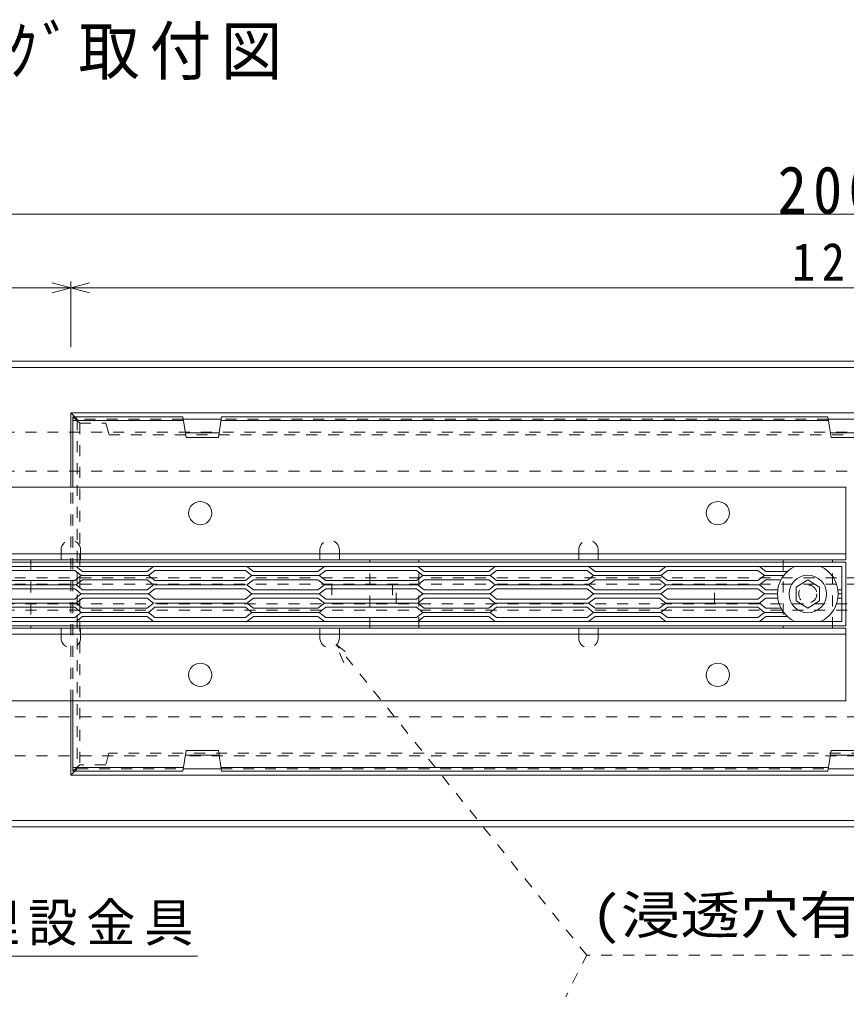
# Model space of a CAD drawing. Units: millimetres, scale not verified. Extents: x -2 to 7771, y -2 to 5790.
# Drawn here: x 1829 to 2468, y 2064 to 2813 of the extents above; entities that cross this region are included whole.
import ezdxf
from ezdxf.enums import TextEntityAlignment as Align

# ---------------------------------------------------------------- set-up
doc = ezdxf.new("R2010")
doc.units = ezdxf.units.MM
doc.header["$LTSCALE"] = 10
doc.linetypes.add('USER1', pattern=[1.693334, 0.846667, -0.846667])
for name, color, linetype, lineweight in [('0_2', 132, 'Continuous', 5), ('1', 132, 'Continuous', 5), ('3', 132, 'USER1', 5), ('5', 132, 'USER1', 5)]:
    doc.layers.add(name, color=color, linetype=linetype, lineweight=lineweight)
doc.styles.add('ＭＳ ゴシック', font='')
doc.styles.get('ＭＳ ゴシック').set_extended_font_data('MS Gothic')

msp = doc.modelspace()

# ---------------------------------------------------------------- linework, layer by layer
at = {"layer": '0_2'}
for p, q in [((3467.49, 2662.64), (1469.49, 2662.64)), ((1882.98, 2609.69), (1854, 2601.93)), ((1854, 2609.69), (1882.98, 2601.93)), ((1868.49, 2560), (1868.49, 2610.81)), ((1437.49, 2605.81), (3467.49, 2605.81)), ((3467.49, 2544.27), (1469.49, 2544.27)), ((1868.49, 2451.78), (1868.49, 2509.28)), ((1868.49, 2509.28), (3068.49, 2509.28)), ((1868.49, 2509.28), (1871.36, 2506.41)), ((1984.68, 2504.28), (1955.3, 2504.28)), ((2483.18, 2504.28), (2453.8, 2504.28)), ((2467.49, 2451.78), (2467.49, 2395.77)), ((2464.29, 2390.57), (1472.69, 2390.57)), ((1801.49, 2387.37), (1871.49, 2387.37)), ((1871.49, 2387.37), (1876.49, 2383.48)), ((1877.59, 2386.67), (1872.59, 2390.57)), ((1927.39, 2386.67), (1877.59, 2386.67)), ((1932.39, 2390.57), (1927.39, 2386.67)), ((1933.49, 2387.37), (1928.49, 2383.48)), ((2003.49, 2387.37), (1933.49, 2387.37)), ((2008.49, 2383.48), (2003.49, 2387.37)), ((2009.59, 2386.67), (2004.59, 2390.57)), ((2009.59, 2386.67), (2059.39, 2386.67)), ((2059.39, 2386.67), (2064.39, 2390.57)), ((2065.49, 2387.37), (2060.49, 2383.48)), ((2065.49, 2387.37), (2135.49, 2387.37)), ((2135.49, 2387.37), (2140.49, 2383.48)), ((2136.59, 2390.57), (2141.59, 2386.67)), ((2141.59, 2386.67), (2191.39, 2386.67)), ((2191.39, 2386.67), (2196.39, 2390.57)), ((2197.49, 2387.37), (2192.49, 2383.48)), ((2267.49, 2387.37), (2197.49, 2387.37)), ((2272.49, 2383.48), (2267.49, 2387.37)), ((2273.59, 2386.67), (2268.59, 2390.57)), ((2273.59, 2386.67), (2323.39, 2386.67)), ((2323.39, 2386.67), (2328.39, 2390.57)), ((2329.49, 2387.37), (2324.49, 2383.48)), ((2399.49, 2387.37), (2329.49, 2387.37)), ((2404.49, 2383.48), (2399.49, 2387.37)), ((2405.59, 2386.67), (2400.59, 2390.57)), ((2405.59, 2386.67), (2422.2, 2386.67)), ((2464.29, 2347.97), (2464.29, 2390.57)), ((1801.49, 2379.58), (1871.49, 2379.58)), ((1871.49, 2379.58), (1876.49, 2383.48)), ((1877.59, 2380.28), (1872.59, 2376.37)), ((1876.49, 2383.48), (1928.49, 2383.48)), ((1927.39, 2380.28), (1877.59, 2380.28)), ((1932.39, 2376.37), (1927.39, 2380.28)), ((1928.49, 2383.48), (1933.49, 2379.58)), ((1933.49, 2379.58), (2003.49, 2379.58)), ((2003.49, 2379.58), (2008.49, 2383.48)), ((2004.59, 2376.37), (2009.59, 2380.28)), ((2060.49, 2383.48), (2008.49, 2383.48)), ((2009.59, 2380.28), (2059.39, 2380.28)), ((2059.39, 2380.28), (2064.39, 2376.37)), ((2065.49, 2379.58), (2060.49, 2383.48)), ((2135.49, 2379.58), (2065.49, 2379.58)), ((2140.49, 2383.48), (2135.49, 2379.58)), ((2141.59, 2380.28), (2136.59, 2376.37)), ((2192.49, 2383.48), (2140.49, 2383.48)), ((2191.39, 2380.28), (2141.59, 2380.28)), ((2196.39, 2376.37), (2191.39, 2380.28)), ((2192.49, 2383.48), (2197.49, 2379.58)), ((2197.49, 2379.58), (2267.49, 2379.58)), ((2267.49, 2379.58), (2272.49, 2383.48)), ((2273.59, 2380.28), (2268.59, 2376.37)), ((2324.49, 2383.48), (2272.49, 2383.48)), ((2323.39, 2380.28), (2273.59, 2380.28)), ((2328.39, 2376.37), (2323.39, 2380.28)), ((2324.49, 2383.48), (2329.49, 2379.58)), ((2329.49, 2379.58), (2399.49, 2379.58)), ((2399.49, 2379.58), (2404.49, 2383.48)), ((2400.59, 2376.37), (2405.59, 2380.28)), ((2419.27, 2383.48), (2404.49, 2383.48)), ((2405.59, 2380.28), (2417.22, 2380.28)), ((2428.99, 2374.47), (2437.99, 2380.28)), ((2437.99, 2380.28), (2446.99, 2374.47)), ((1872.59, 2376.37), (1800.39, 2376.37)), ((1801.49, 2373.18), (1871.49, 2373.18)), ((1871.49, 2373.18), (1876.49, 2369.28)), ((1876.49, 2369.28), (1871.49, 2365.38)), ((1872.59, 2376.37), (1877.59, 2372.47)), ((1876.49, 2369.28), (1928.49, 2369.28)), ((1877.59, 2372.47), (1927.39, 2372.47)), ((1927.39, 2372.47), (1932.39, 2376.37)), ((1928.49, 2369.28), (1933.49, 2373.18)), ((1928.49, 2369.28), (1933.49, 2365.38)), ((2003.49, 2376.37), (1933.49, 2376.37)), ((1933.49, 2373.18), (2003.49, 2373.18)), ((2003.49, 2373.18), (2008.49, 2369.28)), ((2003.49, 2365.38), (2008.49, 2369.28)), ((2009.59, 2372.47), (2004.59, 2376.37)), ((2008.49, 2369.28), (2060.49, 2369.28)), ((2059.39, 2372.47), (2009.59, 2372.47)), ((2064.39, 2376.37), (2059.39, 2372.47)), ((2060.49, 2369.28), (2065.49, 2373.18)), ((2060.49, 2369.28), (2065.49, 2365.38)), ((2136.59, 2376.37), (2064.39, 2376.37)), ((2065.49, 2373.18), (2135.49, 2373.18)), ((2135.49, 2373.18), (2140.49, 2369.28)), ((2135.49, 2365.38), (2140.49, 2369.28)), ((2136.59, 2376.37), (2141.59, 2372.47)), ((2140.49, 2369.28), (2192.49, 2369.28)), ((2141.59, 2372.47), (2191.39, 2372.47)), ((2191.39, 2372.47), (2196.39, 2376.37)), ((2192.49, 2369.28), (2197.49, 2373.18)), ((2192.49, 2369.28), (2197.49, 2365.38)), ((2268.59, 2376.37), (2196.39, 2376.37)), ((2197.49, 2373.18), (2267.49, 2373.18)), ((2267.49, 2373.18), (2272.49, 2369.28)), ((2267.49, 2365.38), (2272.49, 2369.28)), ((2268.59, 2376.37), (2273.59, 2372.47)), ((2272.49, 2369.28), (2324.49, 2369.28)), ((2273.59, 2372.47), (2323.39, 2372.47)), ((2323.39, 2372.47), (2328.39, 2376.37)), ((2324.49, 2369.28), (2329.49, 2373.18)), ((2324.49, 2369.28), (2329.49, 2365.38)), ((2400.59, 2376.37), (2328.39, 2376.37)), ((2329.49, 2373.18), (2399.49, 2373.18)), ((2399.49, 2373.18), (2404.49, 2369.28)), ((2399.49, 2365.38), (2404.49, 2369.28)), ((2405.59, 2372.47), (2400.59, 2376.37)), ((2404.49, 2369.28), (2414.49, 2369.28)), ((2414.71, 2372.47), (2405.59, 2372.47)), ((2428.99, 2364.08), (2428.99, 2374.47)), ((2446.99, 2374.47), (2446.99, 2364.08)), ((2461.27, 2372.47), (2464.29, 2372.47)), ((2464.29, 2369.28), (2461.49, 2369.28)), ((1800.39, 2362.17), (1872.59, 2362.17)), ((1871.49, 2365.38), (1801.49, 2365.38)), ((1877.59, 2366.08), (1872.59, 2362.17)), ((1872.59, 2362.17), (1877.59, 2358.27)), ((1927.39, 2366.08), (1877.59, 2366.08)), ((1932.39, 2362.17), (1927.39, 2366.08)), ((1927.39, 2358.27), (1932.39, 2362.17)), ((1933.49, 2365.38), (2003.49, 2365.38)), ((1933.49, 2362.17), (2003.49, 2362.17)), ((2009.59, 2366.08), (2004.59, 2362.17)), ((2004.59, 2362.17), (2009.59, 2358.27)), ((2059.39, 2366.08), (2009.59, 2366.08)), ((2064.39, 2362.17), (2059.39, 2366.08)), ((2059.39, 2358.27), (2064.39, 2362.17)), ((2064.39, 2362.17), (2136.59, 2362.17)), ((2065.49, 2365.38), (2135.49, 2365.38)), ((2141.59, 2366.08), (2136.59, 2362.17)), ((2136.59, 2362.17), (2141.59, 2358.27)), ((2141.59, 2366.08), (2191.39, 2366.08)), ((2191.39, 2366.08), (2196.39, 2362.17)), ((2191.39, 2358.27), (2196.39, 2362.17)), ((2196.39, 2362.17), (2268.59, 2362.17)), ((2197.49, 2365.38), (2267.49, 2365.38)), ((2273.59, 2366.08), (2268.59, 2362.17)), ((2268.59, 2362.17), (2273.59, 2358.27)), ((2323.39, 2366.08), (2273.59, 2366.08)), ((2328.39, 2362.17), (2323.39, 2366.08)), ((2323.39, 2358.27), (2328.39, 2362.17)), ((2400.59, 2362.17), (2328.39, 2362.17)), ((2329.49, 2365.38), (2399.49, 2365.38)), ((2405.59, 2366.08), (2400.59, 2362.17)), ((2405.59, 2358.27), (2400.59, 2362.17)), ((2405.59, 2366.08), (2414.71, 2366.08)), ((2437.99, 2358.27), (2428.99, 2364.08)), ((2446.99, 2364.08), (2437.99, 2358.27)), ((2461.27, 2366.08), (2464.29, 2366.08)), ((1871.49, 2358.97), (1801.49, 2358.97)), ((1876.49, 2355.08), (1871.49, 2358.97)), ((1871.49, 2351.18), (1876.49, 2355.08)), ((1928.49, 2355.08), (1876.49, 2355.08)), ((1877.59, 2358.27), (1927.39, 2358.27)), ((1933.49, 2358.97), (1928.49, 2355.08)), ((1933.49, 2351.18), (1928.49, 2355.08)), ((2003.49, 2358.97), (1933.49, 2358.97)), ((2003.49, 2358.97), (2008.49, 2355.08)), ((2008.49, 2355.08), (2003.49, 2351.18)), ((2060.49, 2355.08), (2008.49, 2355.08)), ((2009.59, 2358.27), (2059.39, 2358.27)), ((2065.49, 2358.97), (2060.49, 2355.08)), ((2065.49, 2351.18), (2060.49, 2355.08)), ((2135.49, 2358.97), (2065.49, 2358.97)), ((2140.49, 2355.08), (2135.49, 2358.97)), ((2140.49, 2355.08), (2135.49, 2351.18)), ((2192.49, 2355.08), (2140.49, 2355.08)), ((2141.59, 2358.27), (2191.39, 2358.27)), ((2197.49, 2358.97), (2192.49, 2355.08)), ((2197.49, 2351.18), (2192.49, 2355.08)), ((2267.49, 2358.97), (2197.49, 2358.97)), ((2267.49, 2358.97), (2272.49, 2355.08)), ((2272.49, 2355.08), (2267.49, 2351.18)), ((2324.49, 2355.08), (2272.49, 2355.08)), ((2273.59, 2358.27), (2323.39, 2358.27)), ((2329.49, 2358.97), (2324.49, 2355.08)), ((2329.49, 2351.18), (2324.49, 2355.08)), ((2399.49, 2358.97), (2329.49, 2358.97)), ((2404.49, 2355.08), (2399.49, 2358.97)), ((2399.49, 2351.18), (2404.49, 2355.08)), ((2404.49, 2355.08), (2419.27, 2355.08)), ((2417.22, 2358.27), (2405.59, 2358.27)), ((1472.69, 2347.97), (2464.29, 2347.97)), ((1871.49, 2351.18), (1801.49, 2351.18)), ((1877.59, 2351.87), (1872.59, 2347.97)), ((1927.39, 2351.87), (1877.59, 2351.87)), ((1927.39, 2351.87), (1932.39, 2347.97)), ((2003.49, 2351.18), (1933.49, 2351.18)), ((2009.59, 2351.87), (2004.59, 2347.97)), ((2059.39, 2351.87), (2009.59, 2351.87)), ((2064.39, 2347.97), (2059.39, 2351.87)), ((2135.49, 2351.18), (2065.49, 2351.18)), ((2141.59, 2351.87), (2136.59, 2347.97)), ((2191.39, 2351.87), (2141.59, 2351.87)), ((2196.39, 2347.97), (2191.39, 2351.87)), ((2267.49, 2351.18), (2197.49, 2351.18)), ((2268.59, 2347.97), (2273.59, 2351.87)), ((2273.59, 2351.87), (2323.39, 2351.87)), ((2323.39, 2351.87), (2328.39, 2347.97)), ((2329.49, 2351.18), (2399.49, 2351.18)), ((2405.59, 2351.87), (2400.59, 2347.97)), ((2422.2, 2351.87), (2405.59, 2351.87)), ((2467.49, 2286.77), (2467.49, 2342.77)), ((1868.49, 2229.27), (1868.49, 2286.77)), ((1955.3, 2234.27), (1984.68, 2234.27)), ((2453.8, 2234.27), (2483.18, 2234.27)), ((1871.36, 2232.14), (1868.49, 2229.27)), ((3068.49, 2229.27), (1868.49, 2229.27)), ((1469.49, 2194.28), (3467.49, 2194.28)), ((1607.97, 2089.53), (1966.32, 2089.53))]:
    msp.add_line(p, q, dxfattribs=at)
at = {"layer": '0_2', "color": 92}
for p, q in [((3467.49, 2549.28), (1469.49, 2549.28)), ((1469.49, 2189.28), (3467.49, 2189.28))]:
    msp.add_line(p, q, dxfattribs=at)
at = {"layer": '0_2', "linetype": 'USER1'}
for p, q in [((1871.36, 2506.41), (1873.49, 2504.28)), ((1955.3, 2504.28), (1873.49, 2504.28)), ((1873.49, 2504.28), (1873.49, 2234.27)), ((2453.8, 2504.28), (1984.68, 2504.28)), ((1837.49, 2395.77), (1837.49, 2342.77)), ((2099.49, 2342.77), (2099.49, 2395.77)), ((2137.49, 2342.77), (2137.49, 2395.77)), ((2418.99, 2395.77), (2418.99, 2342.77)), ((2456.99, 2342.77), (2456.99, 2395.77)), ((1469.49, 2381.77), (3467.49, 2381.77)), ((1469.49, 2376.78), (3467.49, 2376.78)), ((2116.99, 2376.78), (2116.99, 2361.78)), ((2119.99, 2361.78), (2119.99, 2376.78)), ((3467.49, 2361.78), (1469.49, 2361.78)), ((3467.49, 2356.78), (1469.49, 2356.78)), ((1873.49, 2234.27), (1871.36, 2232.14)), ((1873.49, 2234.27), (1955.3, 2234.27)), ((1984.68, 2234.27), (2453.8, 2234.27))]:
    msp.add_line(p, q, dxfattribs=at)
at = {"layer": '0_2', "color": 7, "linetype": 'USER1'}
for p, q in [((3467.49, 2494.27), (1469.49, 2494.27)), ((2070.06, 2376.78), (2070.06, 2361.78)), ((2365.99, 2361.78), (2365.99, 2376.78)), ((1469.49, 2244.28), (3467.49, 2244.28))]:
    msp.add_line(p, q, dxfattribs=at)
at = {"layer": '0_2', "color": 7}
for p, q in [((1469.49, 2451.78), (2467.49, 2451.78)), ((1469.49, 2400.28), (2467.49, 2400.28)), ((2467.49, 2395.77), (1469.49, 2395.77)), ((2467.49, 2393.77), (1469.49, 2393.77)), ((2467.49, 2344.77), (2467.49, 2393.77)), ((1469.49, 2344.77), (2467.49, 2344.77)), ((2467.49, 2342.77), (1469.49, 2342.77)), ((2467.49, 2338.28), (1469.49, 2338.28)), ((1469.49, 2286.77), (2467.49, 2286.77))]:
    msp.add_line(p, q, dxfattribs=at)
at = {"layer": '0_2'}
for centre, radius in [((1968.49, 2431.78), 9), ((2368.49, 2431.78), 9), ((2437.99, 2369.28), 14.5), ((1968.49, 2306.77), 9), ((2368.49, 2306.77), 9)]:
    msp.add_circle(centre, radius, dxfattribs=at)
at = {"layer": '0_2', "linetype": 'USER1'}
msp.add_circle((2437.99, 2369.28), 7, dxfattribs=at)
at = {"layer": '0_2'}
for start, end in [(114.98978, 245.01018), (294.98979, 65.01019)]:
    msp.add_arc((2437.99, 2369.28), 23.5, start, end, dxfattribs=at)
at = {"layer": '1'}
for p, q in [((1869.99, 2451.78), (1869.99, 2506.28)), ((1869.99, 2506.27), (1954.99, 2506.27)), ((1954.99, 2506.27), (1957.49, 2490.27)), ((1982.49, 2490.27), (1984.99, 2506.27)), ((1984.99, 2506.27), (2453.49, 2506.27)), ((2455.99, 2490.27), (2453.49, 2506.27)), ((1955.46, 2503.27), (1869.99, 2503.27)), ((2453.96, 2503.27), (1984.52, 2503.27)), ((1983.05, 2493.88), (1956.93, 2493.88)), ((1957.49, 2490.27), (1982.49, 2490.27)), ((2481.55, 2493.88), (2455.43, 2493.88)), ((2455.99, 2490.27), (2480.99, 2490.27)), ((1869.99, 2232.27), (1869.99, 2286.77)), ((1954.99, 2232.28), (1957.49, 2248.28)), ((1983.05, 2244.67), (1956.93, 2244.67)), ((1957.49, 2248.28), (1982.49, 2248.28)), ((1982.49, 2248.28), (1984.99, 2232.28)), ((2455.99, 2248.28), (2453.49, 2232.28)), ((2455.43, 2244.67), (2481.55, 2244.67)), ((2480.99, 2248.28), (2455.99, 2248.28)), ((1955.46, 2235.28), (1869.99, 2235.28)), ((2453.96, 2235.28), (1984.52, 2235.28)), ((1869.99, 2232.28), (1954.99, 2232.28)), ((1984.99, 2232.28), (2453.49, 2232.28))]:
    msp.add_line(p, q, dxfattribs=at)
at = {"layer": '1', "linetype": 'USER1'}
for p, q in [((1869.99, 2506.27), (1875.49, 2501.28)), ((1875.49, 2501.28), (1875.49, 2237.27)), ((1875.49, 2501.28), (1895.47, 2501.28)), ((1895.47, 2501.28), (1897.97, 2492.26)), ((1897.97, 2492.26), (3039.01, 2492.26)), ((1983.4, 2493.88), (1983.05, 2493.88)), ((3467.49, 2464.27), (1469.49, 2464.27)), ((1868.49, 2286.77), (1868.49, 2451.78)), ((1869.99, 2286.77), (1869.99, 2451.78)), ((1469.49, 2274.27), (3467.49, 2274.27)), ((1897.97, 2246.29), (1895.47, 2237.27)), ((3039.01, 2246.29), (1897.97, 2246.29)), ((1875.49, 2237.27), (1869.99, 2232.28)), ((1895.47, 2237.27), (1875.49, 2237.27))]:
    msp.add_line(p, q, dxfattribs=at)
at = {"layer": '1', "color": 7}
for p, q in [((2453.49, 2506.27), (2455.99, 2490.27)), ((2453.49, 2232.28), (2455.99, 2248.28))]:
    msp.add_line(p, q, dxfattribs=at)
at = {"layer": '3'}
for p, q in [((1860.99, 2403.28), (1860.99, 2395.77)), ((1875.99, 2395.77), (1875.99, 2403.28)), ((2060.99, 2395.77), (2060.99, 2403.28)), ((2075.99, 2403.28), (2075.99, 2395.77)), ((2260.99, 2395.77), (2260.99, 2403.28)), ((2275.99, 2403.28), (2275.99, 2395.77)), ((1860.99, 2342.77), (1860.99, 2335.27)), ((1875.99, 2335.27), (1875.99, 2342.77)), ((2060.99, 2342.77), (2060.99, 2335.27)), ((2075.99, 2335.27), (2075.99, 2342.77)), ((2260.99, 2335.27), (2260.99, 2342.77)), ((2275.99, 2342.77), (2275.99, 2335.27)), ((2267.19, 2090.08), (2073.79, 2329.97)), ((2073.79, 2329.97), (2085.57, 2320.68)), ((2079.34, 2316.03), (2073.79, 2329.97)), ((2071.89, 1706.5), (2267.19, 2090.08)), ((2625.55, 2090.08), (2267.19, 2090.08))]:
    msp.add_line(p, q, dxfattribs=at)
for centre, start, end in [((1868.49, 2403.28), 0, 180), ((2068.49, 2403.28), 0, 180), ((2268.49, 2403.28), 0, 180), ((1868.49, 2335.27), 180, 0), ((2068.49, 2335.27), 180, 0), ((2268.49, 2335.27), 180, 0)]:
    msp.add_arc(centre, 7.5, start, end, dxfattribs=at)
at = {"layer": '5', "linetype": 'Continuous'}
for p, q in [((2467.49, 2395.78), (2467.49, 2451.78)), ((2467.49, 2286.78), (2467.49, 2342.78))]:
    msp.add_line(p, q, dxfattribs=at)

# ---------------------------------------------------------------- texts
at = {"layer": '0_2', "color": 92, "char_height": 36.66, "attachment_point": 7, "style": 'ＭＳ ゴシック'}
for s, insert in [('\\T1.16;\\W0.95;仕様：50㎜ｱﾝｸﾞﾙｸﾞﾚｰﾁﾝｸﾞ取付図', (1240.66, 2766.49)), ('\\T1.22;\\W0.9;2000', (2414.74, 2662.64))]:
    msp.add_mtext(s, dxfattribs=dict(at, insert=insert))
at = {"layer": '0_2', "color": 7, "char_height": 29.33, "attachment_point": 7, "style": 'ＭＳ ゴシック'}
for s, insert in [('\\T1.28;\\W0.9;1200', (2425.74, 2610.81)), ('\\T1.18;\\W0.95;ｼﾞｮｲﾝﾄ用埋設金具', (1611.32, 2097.28))]:
    msp.add_mtext(s, dxfattribs=dict(at, insert=insert))
at = {"layer": '3', "color": 7, "style": 'ＭＳ ゴシック', "width": 1.15}
msp.add_text('(浸透穴有の場合)', height=29.33, dxfattribs=at).set_placement((2270.55, 2097.83), align=Align.BOTTOM_LEFT)

doc.saveas('drawing.dxf')
